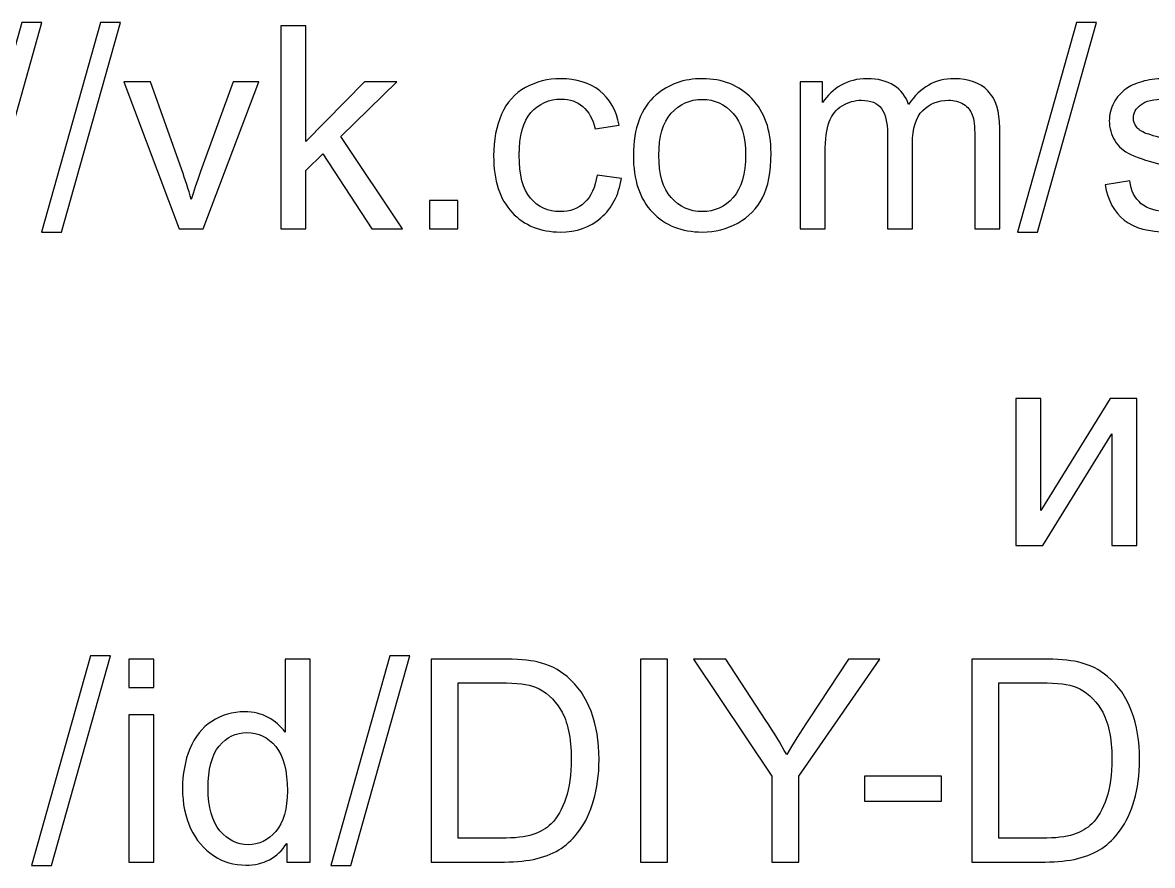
# Model space of a CAD drawing. Header units: centimetres. Extents: x -62 to 62, y -37 to 37.
# Drawn here: x 31.78 to 44.47, y -36.32 to -26.86 of the extents above; entities that cross this region are included whole.
import ezdxf

# ---------------------------------------------------------------- set-up
doc = ezdxf.new("R2010")
doc.units = ezdxf.units.CM
doc.header["$MEASUREMENT"] = 0
doc.layers.add('layer 1', color=7, linetype='Continuous')

msp = doc.modelspace()

# ---------------------------------------------------------------- linework, layer by layer
at = {"layer": 'layer 1', "color": 250}
for points, knots in [([(31.11098, -29.21213), (31.11098, -29.21213), (31.77279, -26.85761), (31.77279, -26.85761), (31.77279, -26.85761), (31.77279, -26.85761), (31.99817, -26.85761), (31.99817, -26.85761), (31.99817, -26.85761), (31.99817, -26.85761), (31.33636, -29.21213), (31.33636, -29.21213), (31.33636, -29.21213), (31.33636, -29.21213), (31.11098, -29.21213), (31.11098, -29.21213)], [0, 0, 0, 0, 0.2, 0.2, 0.2, 0.2, 0.4, 0.4, 0.4, 0.4, 0.6, 0.6, 0.6, 0.6, 1, 1, 1, 1]), ([(31.99499, -29.21213), (31.99499, -29.21213), (32.6568, -26.85761), (32.6568, -26.85761), (32.6568, -26.85761), (32.6568, -26.85761), (32.88218, -26.85761), (32.88218, -26.85761), (32.88218, -26.85761), (32.88218, -26.85761), (32.22037, -29.21213), (32.22037, -29.21213), (32.22037, -29.21213), (32.22037, -29.21213), (31.99499, -29.21213), (31.99499, -29.21213)], [0, 0, 0, 0, 0.2, 0.2, 0.2, 0.2, 0.4, 0.4, 0.4, 0.4, 0.6, 0.6, 0.6, 0.6, 1, 1, 1, 1]), ([(34.68096, -29.17395), (34.68096, -29.17395), (34.68096, -26.89579), (34.68096, -26.89579), (34.68096, -26.89579), (34.68096, -26.89579), (34.96096, -26.89579), (34.96096, -26.89579), (34.96096, -26.89579), (34.96096, -26.89579), (34.96096, -28.19343), (34.96096, -28.19343), (34.96096, -28.19343), (34.96096, -28.19343), (35.62277, -27.5226), (35.62277, -27.5226), (35.62277, -27.5226), (35.62277, -27.5226), (35.98443, -27.5226), (35.98443, -27.5226), (35.98443, -27.5226), (35.98443, -27.5226), (35.35444, -28.13616), (35.35444, -28.13616), (35.35444, -28.13616), (35.35444, -28.13616), (36.04807, -29.17395), (36.04807, -29.17395), (36.04807, -29.17395), (36.04807, -29.17395), (35.70337, -29.17395), (35.70337, -29.17395), (35.70337, -29.17395), (35.70337, -29.17395), (35.15505, -28.33025), (35.15505, -28.33025), (35.15505, -28.33025), (35.15505, -28.33025), (34.96096, -28.51903), (34.96096, -28.51903), (34.96096, -28.51903), (34.96096, -28.51903), (34.96096, -29.17395), (34.96096, -29.17395), (34.96096, -29.17395), (34.96096, -29.17395), (34.68096, -29.17395), (34.68096, -29.17395)], [0, 0, 0, 0, 0.07692308, 0.07692308, 0.07692308, 0.07692308, 0.15384615, 0.15384615, 0.15384615, 0.15384615, 0.23076923, 0.23076923, 0.23076923, 0.23076923, 0.30769231, 0.30769231, 0.30769231, 0.30769231, 0.38461538, 0.38461538, 0.38461538, 0.38461538, 0.46153846, 0.46153846, 0.46153846, 0.46153846, 0.53846154, 0.53846154, 0.53846154, 0.53846154, 0.61538462, 0.61538462, 0.61538462, 0.61538462, 0.69230769, 0.69230769, 0.69230769, 0.69230769, 0.76923077, 0.76923077, 0.76923077, 0.76923077, 0.84615385, 0.84615385, 0.84615385, 0.84615385, 1, 1, 1, 1]), ([(42.95575, -29.21213), (42.95575, -29.21213), (43.61756, -26.85761), (43.61756, -26.85761), (43.61756, -26.85761), (43.61756, -26.85761), (43.84294, -26.85761), (43.84294, -26.85761), (43.84294, -26.85761), (43.84294, -26.85761), (43.18113, -29.21213), (43.18113, -29.21213), (43.18113, -29.21213), (43.18113, -29.21213), (42.95575, -29.21213), (42.95575, -29.21213)], [0, 0, 0, 0, 0.2, 0.2, 0.2, 0.2, 0.4, 0.4, 0.4, 0.4, 0.6, 0.6, 0.6, 0.6, 1, 1, 1, 1]), ([(33.54028, -29.17395), (33.54028, -29.17395), (32.91718, -27.5226), (32.91718, -27.5226), (32.91718, -27.5226), (32.91718, -27.5226), (33.2168, -27.5226), (33.2168, -27.5226), (33.2168, -27.5226), (33.2168, -27.5226), (33.56998, -28.51161), (33.56998, -28.51161), (33.56998, -28.51161), (33.60816, -28.6182), (33.64369, -28.72903), (33.67604, -28.8441), (33.67604, -28.8441), (33.70096, -28.75714), (33.73543, -28.65267), (33.78051, -28.53017), (33.78051, -28.53017), (33.78051, -28.53017), (34.14747, -27.5226), (34.14747, -27.5226), (34.14747, -27.5226), (34.14747, -27.5226), (34.4349, -27.5226), (34.4349, -27.5226), (34.4349, -27.5226), (34.4349, -27.5226), (33.80967, -29.17395), (33.80967, -29.17395), (33.80967, -29.17395), (33.80967, -29.17395), (33.54028, -29.17395), (33.54028, -29.17395)], [0, 0, 0, 0, 0.1, 0.1, 0.1, 0.1, 0.2, 0.2, 0.2, 0.2, 0.3, 0.3, 0.3, 0.3, 0.4, 0.4, 0.4, 0.4, 0.5, 0.5, 0.5, 0.5, 0.6, 0.6, 0.6, 0.6, 0.7, 0.7, 0.7, 0.7, 0.8, 0.8, 0.8, 0.8, 1, 1, 1, 1]), ([(38.23343, -28.56941), (38.23343, -28.56941), (38.50707, -28.60759), (38.50707, -28.60759), (38.50707, -28.60759), (38.47684, -28.79585), (38.40048, -28.94274), (38.27692, -29.04933), (38.27692, -29.04933), (38.15336, -29.15592), (38.00116, -29.20895), (37.82139, -29.20895), (37.82139, -29.20895), (37.59602, -29.20895), (37.41465, -29.13524), (37.27784, -28.98782), (37.27784, -28.98782), (37.14049, -28.84039), (37.07208, -28.62933), (37.07208, -28.35464), (37.07208, -28.35464), (37.07208, -28.17646), (37.10178, -28.02108), (37.16064, -27.88745), (37.16064, -27.88745), (37.2195, -27.75434), (37.30912, -27.65411), (37.43003, -27.58783), (37.43003, -27.58783), (37.55041, -27.52101), (37.68139, -27.4876), (37.82351, -27.4876), (37.82351, -27.4876), (38.00222, -27.4876), (38.14912, -27.53268), (38.2626, -27.62336), (38.2626, -27.62336), (38.37662, -27.71404), (38.4498, -27.8429), (38.48161, -28.00941), (38.48161, -28.00941), (38.48161, -28.00941), (38.21116, -28.05078), (38.21116, -28.05078), (38.21116, -28.05078), (38.18518, -27.93995), (38.13957, -27.85669), (38.07328, -27.80048), (38.07328, -27.80048), (38.00753, -27.7448), (37.92798, -27.71669), (37.83465, -27.71669), (37.83465, -27.71669), (37.69359, -27.71669), (37.57905, -27.76707), (37.49049, -27.86783), (37.49049, -27.86783), (37.40246, -27.96911), (37.35844, -28.1282), (37.35844, -28.34668), (37.35844, -28.34668), (37.35844, -28.56835), (37.40087, -28.72903), (37.48571, -28.82926), (37.48571, -28.82926), (37.57109, -28.92948), (37.68192, -28.97986), (37.81821, -28.97986), (37.81821, -28.97986), (37.92851, -28.97986), (38.02026, -28.94645), (38.09344, -28.8791), (38.09344, -28.8791), (38.16715, -28.81229), (38.21381, -28.70888), (38.23343, -28.56941)], [0, 0, 0, 0, 0.05, 0.05, 0.05, 0.05, 0.1, 0.1, 0.1, 0.1, 0.15, 0.15, 0.15, 0.15, 0.2, 0.2, 0.2, 0.2, 0.25, 0.25, 0.25, 0.25, 0.3, 0.3, 0.3, 0.3, 0.35, 0.35, 0.35, 0.35, 0.4, 0.4, 0.4, 0.4, 0.45, 0.45, 0.45, 0.45, 0.5, 0.5, 0.5, 0.5, 0.55, 0.55, 0.55, 0.55, 0.6, 0.6, 0.6, 0.6, 0.65, 0.65, 0.65, 0.65, 0.7, 0.7, 0.7, 0.7, 0.75, 0.75, 0.75, 0.75, 0.8, 0.8, 0.8, 0.8, 0.85, 0.85, 0.85, 0.85, 0.9, 0.9, 0.9, 0.9, 1, 1, 1, 1]), ([(38.64071, -28.34828), (38.64071, -28.04335), (38.72556, -27.81745), (38.89578, -27.67055), (38.89578, -27.67055), (39.03737, -27.54859), (39.21078, -27.4876), (39.41494, -27.4876), (39.41494, -27.4876), (39.64138, -27.4876), (39.82699, -27.56184), (39.97123, -27.71033), (39.97123, -27.71033), (40.11494, -27.85828), (40.18706, -28.06351), (40.18706, -28.32494), (40.18706, -28.32494), (40.18706, -28.53706), (40.15524, -28.70358), (40.09161, -28.82501), (40.09161, -28.82501), (40.02797, -28.94645), (39.93517, -29.04085), (39.8132, -29.10819), (39.8132, -29.10819), (39.69176, -29.17554), (39.55866, -29.20895), (39.41494, -29.20895), (39.41494, -29.20895), (39.18373, -29.20895), (38.99707, -29.13524), (38.85442, -28.98728), (38.85442, -28.98728), (38.71177, -28.83933), (38.64071, -28.62615), (38.64071, -28.34828)], [0, 0, 0, 0, 0.1, 0.1, 0.1, 0.1, 0.2, 0.2, 0.2, 0.2, 0.3, 0.3, 0.3, 0.3, 0.4, 0.4, 0.4, 0.4, 0.5, 0.5, 0.5, 0.5, 0.6, 0.6, 0.6, 0.6, 0.7, 0.7, 0.7, 0.7, 0.8, 0.8, 0.8, 0.8, 1, 1, 1, 1]), ([(40.51532, -29.17395), (40.51532, -29.17395), (40.51532, -27.5226), (40.51532, -27.5226), (40.51532, -27.5226), (40.51532, -27.5226), (40.76668, -27.5226), (40.76668, -27.5226), (40.76668, -27.5226), (40.76668, -27.5226), (40.76668, -27.75593), (40.76668, -27.75593), (40.76668, -27.75593), (40.81812, -27.67533), (40.88706, -27.6101), (40.97297, -27.56131), (40.97297, -27.56131), (41.05887, -27.51199), (41.15645, -27.4876), (41.26622, -27.4876), (41.26622, -27.4876), (41.38819, -27.4876), (41.48842, -27.51306), (41.56637, -27.56343), (41.56637, -27.56343), (41.64432, -27.61434), (41.69947, -27.68487), (41.73129, -27.77608), (41.73129, -27.77608), (41.86281, -27.58359), (42.03303, -27.4876), (42.24303, -27.4876), (42.24303, -27.4876), (42.40742, -27.4876), (42.53416, -27.53268), (42.62219, -27.62336), (42.62219, -27.62336), (42.71075, -27.71404), (42.7553, -27.85351), (42.7553, -28.04176), (42.7553, -28.04176), (42.7553, -28.04176), (42.7553, -29.17395), (42.7553, -29.17395), (42.7553, -29.17395), (42.7553, -29.17395), (42.4753, -29.17395), (42.4753, -29.17395), (42.4753, -29.17395), (42.4753, -29.17395), (42.4753, -28.13457), (42.4753, -28.13457), (42.4753, -28.13457), (42.4753, -28.0232), (42.46576, -27.9426), (42.44773, -27.89328), (42.44773, -27.89328), (42.4297, -27.84396), (42.39682, -27.80472), (42.34856, -27.77449), (42.34856, -27.77449), (42.30083, -27.74427), (42.24462, -27.72942), (42.18045, -27.72942), (42.18045, -27.72942), (42.06379, -27.72942), (41.96728, -27.76813), (41.89038, -27.84502), (41.89038, -27.84502), (41.81349, -27.92245), (41.77531, -28.04601), (41.77531, -28.2157), (41.77531, -28.2157), (41.77531, -28.2157), (41.77531, -29.17395), (41.77531, -29.17395), (41.77531, -29.17395), (41.77531, -29.17395), (41.49531, -29.17395), (41.49531, -29.17395), (41.49531, -29.17395), (41.49531, -29.17395), (41.49531, -28.10222), (41.49531, -28.10222), (41.49531, -28.10222), (41.49531, -27.97813), (41.47251, -27.88479), (41.4269, -27.82275), (41.4269, -27.82275), (41.3813, -27.7607), (41.30652, -27.72942), (41.20312, -27.72942), (41.20312, -27.72942), (41.12463, -27.72942), (41.05198, -27.7501), (40.98516, -27.79146), (40.98516, -27.79146), (40.91834, -27.83283), (40.87009, -27.89328), (40.83986, -27.97335), (40.83986, -27.97335), (40.81016, -28.0529), (40.79532, -28.16797), (40.79532, -28.31805), (40.79532, -28.31805), (40.79532, -28.31805), (40.79532, -29.17395), (40.79532, -29.17395), (40.79532, -29.17395), (40.79532, -29.17395), (40.51532, -29.17395), (40.51532, -29.17395)], [0, 0, 0, 0, 0.03448276, 0.03448276, 0.03448276, 0.03448276, 0.06896552, 0.06896552, 0.06896552, 0.06896552, 0.10344828, 0.10344828, 0.10344828, 0.10344828, 0.13793103, 0.13793103, 0.13793103, 0.13793103, 0.17241379, 0.17241379, 0.17241379, 0.17241379, 0.20689655, 0.20689655, 0.20689655, 0.20689655, 0.24137931, 0.24137931, 0.24137931, 0.24137931, 0.27586207, 0.27586207, 0.27586207, 0.27586207, 0.31034483, 0.31034483, 0.31034483, 0.31034483, 0.34482759, 0.34482759, 0.34482759, 0.34482759, 0.37931034, 0.37931034, 0.37931034, 0.37931034, 0.4137931, 0.4137931, 0.4137931, 0.4137931, 0.44827586, 0.44827586, 0.44827586, 0.44827586, 0.48275862, 0.48275862, 0.48275862, 0.48275862, 0.51724138, 0.51724138, 0.51724138, 0.51724138, 0.55172414, 0.55172414, 0.55172414, 0.55172414, 0.5862069, 0.5862069, 0.5862069, 0.5862069, 0.62068966, 0.62068966, 0.62068966, 0.62068966, 0.65517241, 0.65517241, 0.65517241, 0.65517241, 0.68965517, 0.68965517, 0.68965517, 0.68965517, 0.72413793, 0.72413793, 0.72413793, 0.72413793, 0.75862069, 0.75862069, 0.75862069, 0.75862069, 0.79310345, 0.79310345, 0.79310345, 0.79310345, 0.82758621, 0.82758621, 0.82758621, 0.82758621, 0.86206897, 0.86206897, 0.86206897, 0.86206897, 0.89655172, 0.89655172, 0.89655172, 0.89655172, 0.93103448, 0.93103448, 0.93103448, 0.93103448, 1, 1, 1, 1]), ([(43.9384, -28.68077), (43.9384, -28.68077), (44.21521, -28.63623), (44.21521, -28.63623), (44.21521, -28.63623), (44.23059, -28.74706), (44.27407, -28.83191), (44.34513, -28.8913), (44.34513, -28.8913), (44.41619, -28.95016), (44.51589, -28.97986), (44.64316, -28.97986), (44.64316, -28.97986), (44.77202, -28.97986), (44.86748, -28.95388), (44.93005, -28.90138), (44.93005, -28.90138), (44.9921, -28.84941), (45.02339, -28.78789), (45.02339, -28.71736), (45.02339, -28.71736), (45.02339, -28.65426), (44.99528, -28.60441), (44.9396, -28.56835), (44.9396, -28.56835), (44.90036, -28.54343), (44.8049, -28.51214), (44.65324, -28.47343), (44.65324, -28.47343), (44.44854, -28.42199), (44.30695, -28.37744), (44.22741, -28.33979), (44.22741, -28.33979), (44.14839, -28.30161), (44.08847, -28.24964), (44.04764, -28.18282), (44.04764, -28.18282), (44.0068, -28.11654), (43.98612, -28.04282), (43.98612, -27.96222), (43.98612, -27.96222), (43.98612, -27.88851), (44.00309, -27.82063), (44.0365, -27.75805), (44.0365, -27.75805), (44.07044, -27.69548), (44.11605, -27.64351), (44.17385, -27.60215), (44.17385, -27.60215), (44.21733, -27.57033), (44.27673, -27.54328), (44.3515, -27.52101), (44.3515, -27.52101), (44.4268, -27.49874), (44.50688, -27.4876), (44.59278, -27.4876), (44.59278, -27.4876), (44.72218, -27.4876), (44.83566, -27.50616), (44.93324, -27.54381), (44.93324, -27.54381), (45.03134, -27.58093), (45.10346, -27.63184), (45.15013, -27.69548), (45.15013, -27.69548), (45.19626, -27.75964), (45.22861, -27.84502), (45.24611, -27.95214), (45.24611, -27.95214), (45.24611, -27.95214), (44.97248, -27.99032), (44.97248, -27.99032), (44.97248, -27.99032), (44.96028, -27.90442), (44.92422, -27.83707), (44.86483, -27.78881), (44.86483, -27.78881), (44.80543, -27.74055), (44.72165, -27.71669), (44.61293, -27.71669), (44.61293, -27.71669), (44.48513, -27.71669), (44.39339, -27.7379), (44.33877, -27.78033), (44.33877, -27.78033), (44.28415, -27.82275), (44.25657, -27.8726), (44.25657, -27.92934), (44.25657, -27.92934), (44.25657, -27.9654), (44.26771, -27.99828), (44.29051, -28.02744), (44.29051, -28.02744), (44.31332, -28.05714), (44.34885, -28.08207), (44.39763, -28.10169), (44.39763, -28.10169), (44.42574, -28.11229), (44.50741, -28.13616), (44.64422, -28.17328), (44.64422, -28.17328), (44.84149, -28.22578), (44.97937, -28.26926), (45.05786, -28.30267), (45.05786, -28.30267), (45.13634, -28.33608), (45.19785, -28.3854), (45.2424, -28.44903), (45.2424, -28.44903), (45.28747, -28.5132), (45.30975, -28.59274), (45.30975, -28.6882), (45.30975, -28.6882), (45.30975, -28.781), (45.2827, -28.8685), (45.22808, -28.95069), (45.22808, -28.95069), (45.17346, -29.03289), (45.09498, -29.09653), (44.99263, -29.1416), (44.99263, -29.1416), (44.88975, -29.18668), (44.77362, -29.20895), (44.64422, -29.20895), (44.64422, -29.20895), (44.42998, -29.20895), (44.26612, -29.1644), (44.1537, -29.07584), (44.1537, -29.07584), (44.04127, -28.98675), (43.96968, -28.85524), (43.9384, -28.68077)], [0, 0, 0, 0, 0.02941176, 0.02941176, 0.02941176, 0.02941176, 0.05882353, 0.05882353, 0.05882353, 0.05882353, 0.08823529, 0.08823529, 0.08823529, 0.08823529, 0.11764706, 0.11764706, 0.11764706, 0.11764706, 0.14705882, 0.14705882, 0.14705882, 0.14705882, 0.17647059, 0.17647059, 0.17647059, 0.17647059, 0.20588235, 0.20588235, 0.20588235, 0.20588235, 0.23529412, 0.23529412, 0.23529412, 0.23529412, 0.26470588, 0.26470588, 0.26470588, 0.26470588, 0.29411765, 0.29411765, 0.29411765, 0.29411765, 0.32352941, 0.32352941, 0.32352941, 0.32352941, 0.35294118, 0.35294118, 0.35294118, 0.35294118, 0.38235294, 0.38235294, 0.38235294, 0.38235294, 0.41176471, 0.41176471, 0.41176471, 0.41176471, 0.44117647, 0.44117647, 0.44117647, 0.44117647, 0.47058824, 0.47058824, 0.47058824, 0.47058824, 0.5, 0.5, 0.5, 0.5, 0.52941176, 0.52941176, 0.52941176, 0.52941176, 0.55882353, 0.55882353, 0.55882353, 0.55882353, 0.58823529, 0.58823529, 0.58823529, 0.58823529, 0.61764706, 0.61764706, 0.61764706, 0.61764706, 0.64705882, 0.64705882, 0.64705882, 0.64705882, 0.67647059, 0.67647059, 0.67647059, 0.67647059, 0.70588235, 0.70588235, 0.70588235, 0.70588235, 0.73529412, 0.73529412, 0.73529412, 0.73529412, 0.76470588, 0.76470588, 0.76470588, 0.76470588, 0.79411765, 0.79411765, 0.79411765, 0.79411765, 0.82352941, 0.82352941, 0.82352941, 0.82352941, 0.85294118, 0.85294118, 0.85294118, 0.85294118, 0.88235294, 0.88235294, 0.88235294, 0.88235294, 0.91176471, 0.91176471, 0.91176471, 0.91176471, 0.94117647, 0.94117647, 0.94117647, 0.94117647, 1, 1, 1, 1]), ([(38.92707, -28.34881), (38.92707, -28.55986), (38.97321, -28.71789), (39.06548, -28.82236), (39.06548, -28.82236), (39.15828, -28.92736), (39.27442, -28.97986), (39.41494, -28.97986), (39.41494, -28.97986), (39.55388, -28.97986), (39.66949, -28.92736), (39.76229, -28.82183), (39.76229, -28.82183), (39.85456, -28.7163), (39.9007, -28.55562), (39.9007, -28.33979), (39.9007, -28.33979), (39.9007, -28.13616), (39.85403, -27.98184), (39.76123, -27.87737), (39.76123, -27.87737), (39.66843, -27.77237), (39.55282, -27.71987), (39.41494, -27.71987), (39.41494, -27.71987), (39.27442, -27.71987), (39.15828, -27.77184), (39.06548, -27.87631), (39.06548, -27.87631), (38.97321, -27.98078), (38.92707, -28.13828), (38.92707, -28.34881)], [0, 0, 0, 0, 0.11111111, 0.11111111, 0.11111111, 0.11111111, 0.22222222, 0.22222222, 0.22222222, 0.22222222, 0.33333333, 0.33333333, 0.33333333, 0.33333333, 0.44444444, 0.44444444, 0.44444444, 0.44444444, 0.55555556, 0.55555556, 0.55555556, 0.55555556, 0.66666667, 0.66666667, 0.66666667, 0.66666667, 0.77777778, 0.77777778, 0.77777778, 0.77777778, 1, 1, 1, 1]), ([(36.35034, -29.17395), (36.35034, -29.17395), (36.35034, -28.85577), (36.35034, -28.85577), (36.35034, -28.85577), (36.35034, -28.85577), (36.66852, -28.85577), (36.66852, -28.85577), (36.66852, -28.85577), (36.66852, -28.85577), (36.66852, -29.17395), (36.66852, -29.17395), (36.66852, -29.17395), (36.66852, -29.17395), (36.35034, -29.17395), (36.35034, -29.17395)], [0, 0, 0, 0, 0.2, 0.2, 0.2, 0.2, 0.4, 0.4, 0.4, 0.4, 0.6, 0.6, 0.6, 0.6, 1, 1, 1, 1]), ([(42.93722, -31.07719), (42.93722, -31.07719), (43.21722, -31.07719), (43.21722, -31.07719), (43.21722, -31.07719), (43.21722, -31.07719), (43.21722, -32.33665), (43.21722, -32.33665), (43.21722, -32.33665), (43.21722, -32.33665), (43.99516, -31.07719), (43.99516, -31.07719), (43.99516, -31.07719), (43.99516, -31.07719), (44.29584, -31.07719), (44.29584, -31.07719), (44.29584, -31.07719), (44.29584, -31.07719), (44.29584, -32.72854), (44.29584, -32.72854), (44.29584, -32.72854), (44.29584, -32.72854), (44.01584, -32.72854), (44.01584, -32.72854), (44.01584, -32.72854), (44.01584, -32.72854), (44.01584, -31.47704), (44.01584, -31.47704), (44.01584, -31.47704), (44.01584, -31.47704), (43.23896, -32.72854), (43.23896, -32.72854), (43.23896, -32.72854), (43.23896, -32.72854), (42.93722, -32.72854), (42.93722, -32.72854), (42.93722, -32.72854), (42.93722, -32.72854), (42.93722, -31.07719), (42.93722, -31.07719)], [0, 0, 0, 0, 0.09090909, 0.09090909, 0.09090909, 0.09090909, 0.18181818, 0.18181818, 0.18181818, 0.18181818, 0.27272727, 0.27272727, 0.27272727, 0.27272727, 0.36363636, 0.36363636, 0.36363636, 0.36363636, 0.45454545, 0.45454545, 0.45454545, 0.45454545, 0.54545455, 0.54545455, 0.54545455, 0.54545455, 0.63636364, 0.63636364, 0.63636364, 0.63636364, 0.72727273, 0.72727273, 0.72727273, 0.72727273, 0.81818182, 0.81818182, 0.81818182, 0.81818182, 1, 1, 1, 1]), ([(31.88206, -36.32131), (31.88206, -36.32131), (32.54387, -33.96679), (32.54387, -33.96679), (32.54387, -33.96679), (32.54387, -33.96679), (32.76925, -33.96679), (32.76925, -33.96679), (32.76925, -33.96679), (32.76925, -33.96679), (32.10744, -36.32131), (32.10744, -36.32131), (32.10744, -36.32131), (32.10744, -36.32131), (31.88206, -36.32131), (31.88206, -36.32131)], [0, 0, 0, 0, 0.2, 0.2, 0.2, 0.2, 0.4, 0.4, 0.4, 0.4, 0.6, 0.6, 0.6, 0.6, 1, 1, 1, 1]), ([(35.24257, -36.32131), (35.24257, -36.32131), (35.90438, -33.96679), (35.90438, -33.96679), (35.90438, -33.96679), (35.90438, -33.96679), (36.12976, -33.96679), (36.12976, -33.96679), (36.12976, -33.96679), (36.12976, -33.96679), (35.46795, -36.32131), (35.46795, -36.32131), (35.46795, -36.32131), (35.46795, -36.32131), (35.24257, -36.32131), (35.24257, -36.32131)], [0, 0, 0, 0, 0.2, 0.2, 0.2, 0.2, 0.4, 0.4, 0.4, 0.4, 0.6, 0.6, 0.6, 0.6, 1, 1, 1, 1]), ([(32.97607, -34.32315), (32.97607, -34.32315), (32.97607, -34.00497), (32.97607, -34.00497), (32.97607, -34.00497), (32.97607, -34.00497), (33.25607, -34.00497), (33.25607, -34.00497), (33.25607, -34.00497), (33.25607, -34.00497), (33.25607, -34.32315), (33.25607, -34.32315), (33.25607, -34.32315), (33.25607, -34.32315), (32.97607, -34.32315), (32.97607, -34.32315)], [0, 0, 0, 0, 0.2, 0.2, 0.2, 0.2, 0.4, 0.4, 0.4, 0.4, 0.6, 0.6, 0.6, 0.6, 1, 1, 1, 1]), ([(34.74886, -36.28313), (34.74886, -36.28313), (34.74886, -36.07366), (34.74886, -36.07366), (34.74886, -36.07366), (34.64439, -36.23646), (34.4906, -36.31813), (34.2875, -36.31813), (34.2875, -36.31813), (34.15598, -36.31813), (34.03508, -36.28207), (33.9253, -36.20942), (33.9253, -36.20942), (33.815, -36.1373), (33.72962, -36.03601), (33.66864, -35.90662), (33.66864, -35.90662), (33.60819, -35.7767), (33.57796, -35.62768), (33.57796, -35.45905), (33.57796, -35.45905), (33.57796, -35.29465), (33.60553, -35.14564), (33.66016, -35.01147), (33.66016, -35.01147), (33.71531, -34.87784), (33.7975, -34.77496), (33.90727, -34.7039), (33.90727, -34.7039), (34.01652, -34.63231), (34.13955, -34.59678), (34.27477, -34.59678), (34.27477, -34.59678), (34.37447, -34.59678), (34.46303, -34.61799), (34.54045, -34.65989), (34.54045, -34.65989), (34.61787, -34.70178), (34.68098, -34.75693), (34.72977, -34.82428), (34.72977, -34.82428), (34.72977, -34.82428), (34.72977, -34.00497), (34.72977, -34.00497), (34.72977, -34.00497), (34.72977, -34.00497), (35.00976, -34.00497), (35.00976, -34.00497), (35.00976, -34.00497), (35.00976, -34.00497), (35.00976, -36.28313), (35.00976, -36.28313), (35.00976, -36.28313), (35.00976, -36.28313), (34.74886, -36.28313), (34.74886, -36.28313)], [0, 0, 0, 0, 0.06666667, 0.06666667, 0.06666667, 0.06666667, 0.13333333, 0.13333333, 0.13333333, 0.13333333, 0.2, 0.2, 0.2, 0.2, 0.26666667, 0.26666667, 0.26666667, 0.26666667, 0.33333333, 0.33333333, 0.33333333, 0.33333333, 0.4, 0.4, 0.4, 0.4, 0.46666667, 0.46666667, 0.46666667, 0.46666667, 0.53333333, 0.53333333, 0.53333333, 0.53333333, 0.6, 0.6, 0.6, 0.6, 0.66666667, 0.66666667, 0.66666667, 0.66666667, 0.73333333, 0.73333333, 0.73333333, 0.73333333, 0.8, 0.8, 0.8, 0.8, 0.86666667, 0.86666667, 0.86666667, 0.86666667, 1, 1, 1, 1]), ([(36.37158, -36.28313), (36.37158, -36.28313), (36.37158, -34.00497), (36.37158, -34.00497), (36.37158, -34.00497), (36.37158, -34.00497), (37.15642, -34.00497), (37.15642, -34.00497), (37.15642, -34.00497), (37.33354, -34.00497), (37.46877, -34.01557), (37.5621, -34.03732), (37.5621, -34.03732), (37.69255, -34.06754), (37.80391, -34.12216), (37.89619, -34.20065), (37.89619, -34.20065), (38.01656, -34.30247), (38.10618, -34.43186), (38.16558, -34.58989), (38.16558, -34.58989), (38.2255, -34.74792), (38.2552, -34.92875), (38.2552, -35.13185), (38.2552, -35.13185), (38.2552, -35.30473), (38.23505, -35.45799), (38.19474, -35.59162), (38.19474, -35.59162), (38.15444, -35.72526), (38.10247, -35.83609), (38.03937, -35.92359), (38.03937, -35.92359), (37.97573, -36.01109), (37.90679, -36.08003), (37.83149, -36.12987), (37.83149, -36.12987), (37.75672, -36.18025), (37.66604, -36.21843), (37.55998, -36.24442), (37.55998, -36.24442), (37.45339, -36.2704), (37.33142, -36.28313), (37.19354, -36.28313), (37.19354, -36.28313), (37.19354, -36.28313), (36.37158, -36.28313), (36.37158, -36.28313)], [0, 0, 0, 0, 0.07692308, 0.07692308, 0.07692308, 0.07692308, 0.15384615, 0.15384615, 0.15384615, 0.15384615, 0.23076923, 0.23076923, 0.23076923, 0.23076923, 0.30769231, 0.30769231, 0.30769231, 0.30769231, 0.38461538, 0.38461538, 0.38461538, 0.38461538, 0.46153846, 0.46153846, 0.46153846, 0.46153846, 0.53846154, 0.53846154, 0.53846154, 0.53846154, 0.61538462, 0.61538462, 0.61538462, 0.61538462, 0.69230769, 0.69230769, 0.69230769, 0.69230769, 0.76923077, 0.76923077, 0.76923077, 0.76923077, 0.84615385, 0.84615385, 0.84615385, 0.84615385, 1, 1, 1, 1]), ([(38.72027, -36.28313), (38.72027, -36.28313), (38.72027, -34.00497), (38.72027, -34.00497), (38.72027, -34.00497), (38.72027, -34.00497), (39.02254, -34.00497), (39.02254, -34.00497), (39.02254, -34.00497), (39.02254, -34.00497), (39.02254, -36.28313), (39.02254, -36.28313), (39.02254, -36.28313), (39.02254, -36.28313), (38.72027, -36.28313), (38.72027, -36.28313)], [0, 0, 0, 0, 0.2, 0.2, 0.2, 0.2, 0.4, 0.4, 0.4, 0.4, 0.6, 0.6, 0.6, 0.6, 1, 1, 1, 1]), ([(40.19556, -36.28313), (40.19556, -36.28313), (40.19556, -35.31799), (40.19556, -35.31799), (40.19556, -35.31799), (40.19556, -35.31799), (39.31739, -34.00497), (39.31739, -34.00497), (39.31739, -34.00497), (39.31739, -34.00497), (39.68011, -34.00497), (39.68011, -34.00497), (39.68011, -34.00497), (39.68011, -34.00497), (40.13033, -34.69436), (40.13033, -34.69436), (40.13033, -34.69436), (40.21412, -34.82216), (40.29207, -34.94996), (40.36313, -35.07776), (40.36313, -35.07776), (40.4326, -34.95844), (40.51692, -34.82481), (40.61503, -34.67633), (40.61503, -34.67633), (40.61503, -34.67633), (41.05623, -34.00497), (41.05623, -34.00497), (41.05623, -34.00497), (41.05623, -34.00497), (41.40782, -34.00497), (41.40782, -34.00497), (41.40782, -34.00497), (41.40782, -34.00497), (40.49783, -35.31799), (40.49783, -35.31799), (40.49783, -35.31799), (40.49783, -35.31799), (40.49783, -36.28313), (40.49783, -36.28313), (40.49783, -36.28313), (40.49783, -36.28313), (40.19556, -36.28313), (40.19556, -36.28313)], [0, 0, 0, 0, 0.08333333, 0.08333333, 0.08333333, 0.08333333, 0.16666667, 0.16666667, 0.16666667, 0.16666667, 0.25, 0.25, 0.25, 0.25, 0.33333333, 0.33333333, 0.33333333, 0.33333333, 0.41666667, 0.41666667, 0.41666667, 0.41666667, 0.5, 0.5, 0.5, 0.5, 0.58333333, 0.58333333, 0.58333333, 0.58333333, 0.66666667, 0.66666667, 0.66666667, 0.66666667, 0.75, 0.75, 0.75, 0.75, 0.83333333, 0.83333333, 0.83333333, 0.83333333, 1, 1, 1, 1]), ([(42.44297, -36.28313), (42.44297, -36.28313), (42.44297, -34.00497), (42.44297, -34.00497), (42.44297, -34.00497), (42.44297, -34.00497), (43.22781, -34.00497), (43.22781, -34.00497), (43.22781, -34.00497), (43.40493, -34.00497), (43.54016, -34.01557), (43.63349, -34.03732), (43.63349, -34.03732), (43.76394, -34.06754), (43.8753, -34.12216), (43.96758, -34.20065), (43.96758, -34.20065), (44.08795, -34.30247), (44.17757, -34.43186), (44.23697, -34.58989), (44.23697, -34.58989), (44.29689, -34.74792), (44.32659, -34.92875), (44.32659, -35.13185), (44.32659, -35.13185), (44.32659, -35.30473), (44.30644, -35.45799), (44.26613, -35.59162), (44.26613, -35.59162), (44.22583, -35.72526), (44.17386, -35.83609), (44.11076, -35.92359), (44.11076, -35.92359), (44.04712, -36.01109), (43.97818, -36.08003), (43.90288, -36.12987), (43.90288, -36.12987), (43.82811, -36.18025), (43.73743, -36.21843), (43.63137, -36.24442), (43.63137, -36.24442), (43.52478, -36.2704), (43.40281, -36.28313), (43.26493, -36.28313), (43.26493, -36.28313), (43.26493, -36.28313), (42.44297, -36.28313), (42.44297, -36.28313)], [0, 0, 0, 0, 0.07692308, 0.07692308, 0.07692308, 0.07692308, 0.15384615, 0.15384615, 0.15384615, 0.15384615, 0.23076923, 0.23076923, 0.23076923, 0.23076923, 0.30769231, 0.30769231, 0.30769231, 0.30769231, 0.38461538, 0.38461538, 0.38461538, 0.38461538, 0.46153846, 0.46153846, 0.46153846, 0.46153846, 0.53846154, 0.53846154, 0.53846154, 0.53846154, 0.61538462, 0.61538462, 0.61538462, 0.61538462, 0.69230769, 0.69230769, 0.69230769, 0.69230769, 0.76923077, 0.76923077, 0.76923077, 0.76923077, 0.84615385, 0.84615385, 0.84615385, 0.84615385, 1, 1, 1, 1]), ([(36.67385, -36.01586), (36.67385, -36.01586), (37.1596, -36.01586), (37.1596, -36.01586), (37.1596, -36.01586), (37.30968, -36.01586), (37.4274, -36.00207), (37.51278, -35.97397), (37.51278, -35.97397), (37.59816, -35.94586), (37.66604, -35.90662), (37.71694, -35.85571), (37.71694, -35.85571), (37.788, -35.78412), (37.84369, -35.6876), (37.88346, -35.5667), (37.88346, -35.5667), (37.92323, -35.44579), (37.94338, -35.29943), (37.94338, -35.12708), (37.94338, -35.12708), (37.94338, -34.88845), (37.90414, -34.70496), (37.82619, -34.57663), (37.82619, -34.57663), (37.74823, -34.4483), (37.65331, -34.36239), (37.54142, -34.3189), (37.54142, -34.3189), (37.46081, -34.28762), (37.33089, -34.27224), (37.15165, -34.27224), (37.15165, -34.27224), (37.15165, -34.27224), (36.67385, -34.27224), (36.67385, -34.27224), (36.67385, -34.27224), (36.67385, -34.27224), (36.67385, -36.01586), (36.67385, -36.01586)], [0, 0, 0, 0, 0.09090909, 0.09090909, 0.09090909, 0.09090909, 0.18181818, 0.18181818, 0.18181818, 0.18181818, 0.27272727, 0.27272727, 0.27272727, 0.27272727, 0.36363636, 0.36363636, 0.36363636, 0.36363636, 0.45454545, 0.45454545, 0.45454545, 0.45454545, 0.54545455, 0.54545455, 0.54545455, 0.54545455, 0.63636364, 0.63636364, 0.63636364, 0.63636364, 0.72727273, 0.72727273, 0.72727273, 0.72727273, 0.81818182, 0.81818182, 0.81818182, 0.81818182, 1, 1, 1, 1]), ([(42.74524, -36.01586), (42.74524, -36.01586), (43.23099, -36.01586), (43.23099, -36.01586), (43.23099, -36.01586), (43.38107, -36.01586), (43.49879, -36.00207), (43.58417, -35.97397), (43.58417, -35.97397), (43.66955, -35.94586), (43.73743, -35.90662), (43.78833, -35.85571), (43.78833, -35.85571), (43.85939, -35.78412), (43.91508, -35.6876), (43.95485, -35.5667), (43.95485, -35.5667), (43.99462, -35.44579), (44.01477, -35.29943), (44.01477, -35.12708), (44.01477, -35.12708), (44.01477, -34.88845), (43.97553, -34.70496), (43.89758, -34.57663), (43.89758, -34.57663), (43.81962, -34.4483), (43.7247, -34.36239), (43.61281, -34.3189), (43.61281, -34.3189), (43.5322, -34.28762), (43.40228, -34.27224), (43.22304, -34.27224), (43.22304, -34.27224), (43.22304, -34.27224), (42.74524, -34.27224), (42.74524, -34.27224), (42.74524, -34.27224), (42.74524, -34.27224), (42.74524, -36.01586), (42.74524, -36.01586)], [0, 0, 0, 0, 0.09090909, 0.09090909, 0.09090909, 0.09090909, 0.18181818, 0.18181818, 0.18181818, 0.18181818, 0.27272727, 0.27272727, 0.27272727, 0.27272727, 0.36363636, 0.36363636, 0.36363636, 0.36363636, 0.45454545, 0.45454545, 0.45454545, 0.45454545, 0.54545455, 0.54545455, 0.54545455, 0.54545455, 0.63636364, 0.63636364, 0.63636364, 0.63636364, 0.72727273, 0.72727273, 0.72727273, 0.72727273, 0.81818182, 0.81818182, 0.81818182, 0.81818182, 1, 1, 1, 1]), ([(32.97607, -36.28313), (32.97607, -36.28313), (32.97607, -34.63178), (32.97607, -34.63178), (32.97607, -34.63178), (32.97607, -34.63178), (33.25607, -34.63178), (33.25607, -34.63178), (33.25607, -34.63178), (33.25607, -34.63178), (33.25607, -36.28313), (33.25607, -36.28313), (33.25607, -36.28313), (33.25607, -36.28313), (32.97607, -36.28313), (32.97607, -36.28313)], [0, 0, 0, 0, 0.2, 0.2, 0.2, 0.2, 0.4, 0.4, 0.4, 0.4, 0.6, 0.6, 0.6, 0.6, 1, 1, 1, 1]), ([(33.86432, -35.45958), (33.86432, -35.67064), (33.90887, -35.82813), (33.99849, -35.9326), (33.99849, -35.9326), (34.08758, -36.03707), (34.19311, -36.08904), (34.31454, -36.08904), (34.31454, -36.08904), (34.43704, -36.08904), (34.54098, -36.03919), (34.62689, -35.9395), (34.62689, -35.9395), (34.71227, -35.8398), (34.75522, -35.6876), (34.75522, -35.48291), (34.75522, -35.48291), (34.75522, -35.25806), (34.71174, -35.09261), (34.62424, -34.98708), (34.62424, -34.98708), (34.53727, -34.88155), (34.42962, -34.82905), (34.30182, -34.82905), (34.30182, -34.82905), (34.1772, -34.82905), (34.07326, -34.87943), (33.98947, -34.98072), (33.98947, -34.98072), (33.90621, -35.082), (33.86432, -35.24162), (33.86432, -35.45958)], [0, 0, 0, 0, 0.11111111, 0.11111111, 0.11111111, 0.11111111, 0.22222222, 0.22222222, 0.22222222, 0.22222222, 0.33333333, 0.33333333, 0.33333333, 0.33333333, 0.44444444, 0.44444444, 0.44444444, 0.44444444, 0.55555556, 0.55555556, 0.55555556, 0.55555556, 0.66666667, 0.66666667, 0.66666667, 0.66666667, 0.77777778, 0.77777778, 0.77777778, 0.77777778, 1, 1, 1, 1]), ([(41.23707, -35.59905), (41.23707, -35.59905), (41.23707, -35.31905), (41.23707, -35.31905), (41.23707, -35.31905), (41.23707, -35.31905), (42.10251, -35.31905), (42.10251, -35.31905), (42.10251, -35.31905), (42.10251, -35.31905), (42.10251, -35.59905), (42.10251, -35.59905), (42.10251, -35.59905), (42.10251, -35.59905), (41.23707, -35.59905), (41.23707, -35.59905)], [0, 0, 0, 0, 0.2, 0.2, 0.2, 0.2, 0.4, 0.4, 0.4, 0.4, 0.6, 0.6, 0.6, 0.6, 1, 1, 1, 1])]:
    msp.add_open_spline(points, degree=3, knots=knots, dxfattribs=at)

doc.saveas('drawing.dxf')
